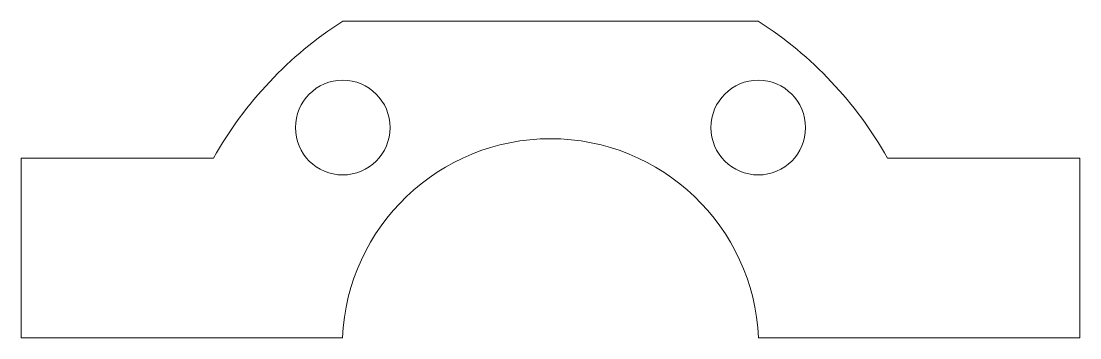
# Model space of a CAD drawing. Header units: millimetres. Extents: x -28 to 28, y 0.5 to 17.2.
import ezdxf

# ---------------------------------------------------------------- set-up
doc = ezdxf.new("R2010")
doc.units = ezdxf.units.MM

msp = doc.modelspace()

# ---------------------------------------------------------------- linework, layer by layer
at = {"color": 7, "linetype": 'Continuous', "lineweight": 15}
for p, q in [((11, 17.244), (-11, 17.244)), ((-17.843, 10), (-28.03, 10)), ((-28.03, 10), (-28.03, 0.5)), ((28.03, 10), (17.843, 10)), ((28.03, 0.5), (28.03, 10)), ((-28.03, 0.5), (-11.019, 0.5)), ((11.019, 0.5), (28.03, 0.5))]:
    msp.add_line(p, q, dxfattribs=at)
for centre in [(-11, 11.619), (11, 11.619)]:
    msp.add_circle(centre, 2.505, dxfattribs=at)
for radius, start, end in [(20.454, 122.5334, 150.7317), (20.454, 29.2683, 57.4666), (11.03, 2.5982, 177.4018)]:
    msp.add_arc((0, 0), radius, start, end, dxfattribs=at)

doc.saveas('drawing.dxf')
